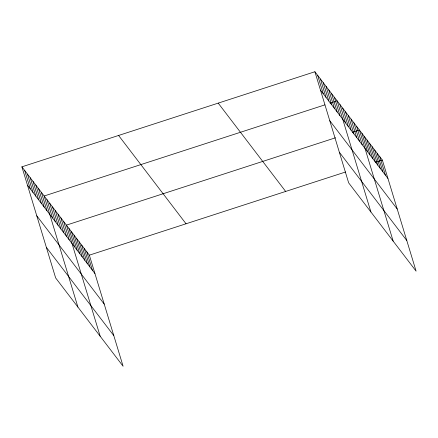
<?xml version="1.0" encoding="UTF-8"?>
<svg xmlns="http://www.w3.org/2000/svg" width="438" height="438" viewBox="0 0 438 438"><rect width="100%" height="100%" fill="white"/><g stroke="black" fill="none" stroke-linecap="round" stroke-linejoin="round"><path stroke-width="0.66" d="M21.9 166.84L89.352 255.162L123.105 366.256L55.653 277.938L21.9 166.84L314.895 71.744L382.347 160.062L416.1 271.16L348.648 182.838L314.895 71.744M324.908 104.863L44.161 195.989L77.915 307.082M330.06 103.187L337.15 100.888L370.909 211.987M335.563 137.773L66.417 225.132L100.171 336.231M352.322 132.336L359.412 130.031L393.165 241.13M89.352 255.162L345.604 171.986M375.256 162.361L382.347 160.062M320.474 90.113L387.926 178.43M329.77 120.713L397.222 209.03M339.351 152.238L406.803 240.561M218.206 103.127L285.658 191.444M118.588 135.457L186.041 223.78M27.479 185.214L94.931 273.531M36.781 215.814L104.233 304.131M46.357 247.339L113.809 335.656M379.795 156.727L385.38 175.096M377.249 153.388L382.828 171.762M374.704 150.053L380.283 168.422M372.152 146.714L377.737 165.088M369.606 143.379L375.185 161.748M367.055 140.045L372.639 158.414M364.509 136.705L370.088 155.079M361.963 133.371L367.542 151.74M356.631 126.39L362.21 144.759M353.849 122.744L359.428 141.118M351.062 119.103L356.647 137.472M348.281 115.462L353.866 133.831M345.5 111.816L351.084 130.19M342.719 108.175L348.298 126.544M339.937 104.529L345.516 122.903M334.369 97.247L339.954 115.616M331.588 93.601L337.172 111.975M328.807 89.96L334.386 108.328M326.025 86.313L331.604 104.687M323.239 82.672L328.823 101.041M320.457 79.026L326.042 97.4M317.676 75.385L323.26 93.754M86.806 251.823L92.385 270.197M84.255 248.488L89.839 266.857M81.709 245.149L87.288 263.523M79.158 241.814L84.742 260.183M76.612 238.48L82.191 256.849M74.06 235.14L79.645 253.514M71.514 231.806L77.099 250.175M68.969 228.466L74.548 246.84M63.636 221.491L69.215 239.86M60.855 217.845L66.434 236.213M58.073 214.204L63.652 232.573M55.287 210.558L60.871 228.932M52.505 206.917L58.09 225.285M49.724 203.27L55.303 221.644M46.943 199.629L52.522 217.998M41.375 192.342L46.959 210.716M38.593 188.701L44.178 207.07M35.812 185.055L41.391 203.429M33.031 181.414L38.61 199.783M30.249 177.773L35.828 196.142M27.463 174.127L33.047 192.496M24.681 170.486L30.266 188.855"/></g></svg>
